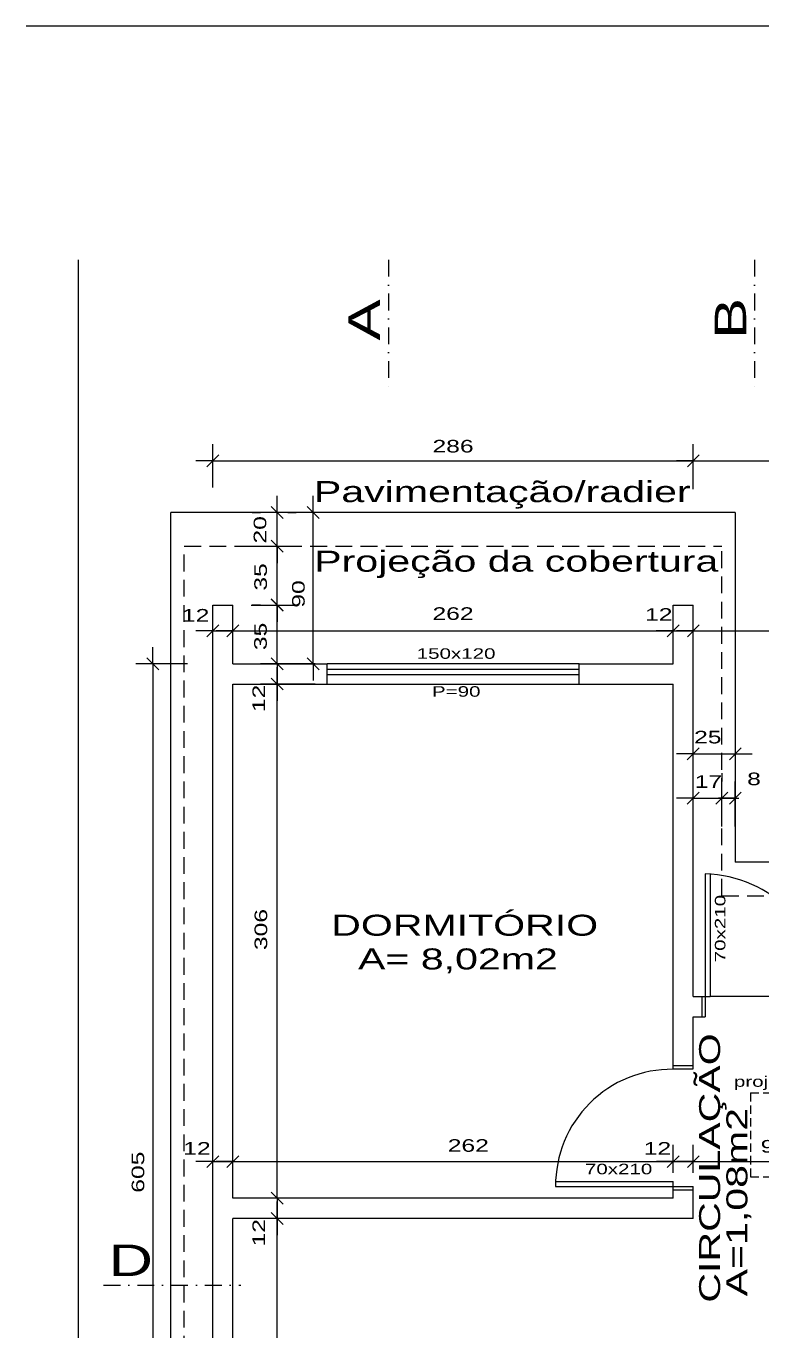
# Model space of a CAD drawing. Header units: millimetres. Extents: x 379 to 8329, y 269 to 4802.
# Drawn here: x 1494 to 1931, y 4026 to 4802 of the extents above; entities that cross this region are included whole.
import ezdxf

# ---------------------------------------------------------------- set-up
doc = ezdxf.new("R2010")
doc.units = ezdxf.units.MM
doc.header["$LTSCALE"] = 20
doc.header["$MEASUREMENT"] = 0
for name, pattern in [('DASHDOT', [1, 0.5, -0.25, 0, -0.25]), ('DASHED', [0.75, 0.5, -0.25]), ('DASHED2', [0.375, 0.25, -0.125])]:
    doc.linetypes.add(name, pattern=pattern)
doc.layers.add('1', color=7, linetype='Continuous')
doc.layers.add('Cotas', color=7, linetype='Continuous')
doc.styles.add('REGUA100', font='arial.ttf', dxfattribs={"width": 1.4})
doc.dimstyles.new('ISO-25', dxfattribs={"dimscale": 5, "dimtxt": 1.5, "dimasz": 0.01, "dimexe": 2, "dimexo": 3, "dimgap": 0.98, "dimtad": 1, "dimrnd": 0.5, "dimtxsty": 'REGUA100', "dimblk1": 'COTATR', "dimblk2": 'COTATR', "dimsah": 1, "dimcen": 4, "dimdle": 4, "dimclrd": 1, "dimclre": 1, "dimclrt": 2, "dimaunit": 1, "dimadec": 0, "dimazin": 0, "dimtfac": 1, "dimtofl": 0, "dimtmove": 2, "dimatfit": 3, "dimldrblk": 'COTATR', "dimfxl": 1, "dimarcsym": 0})

# ---------------------------------------------------------------- blocks, each defined once
blk = doc.blocks.new('COTATR')
at = {"color": 6}
blk.add_line((-71, -71), (71, 71), dxfattribs=at)
at = {"color": 0, "linetype": 'ByBlock'}
blk.add_line((0, 0), (200, 0), dxfattribs=at)
blk = doc.blocks.new('*D31')
at = {"layer": 'Cotas', "color": 1, "lineweight": -2, "transparency": 16777216}
for p, q in [((1662.11, 4092.94), (1633.05, 4092.94)), ((1643.05, 3829.99), (1643.05, 4092.89)), ((1662.11, 3829.94), (1633.05, 3829.94))]:
    blk.add_line(p, q, dxfattribs=at)
at = {"layer": 'DEFPOINTS', "color": 0, "transparency": 16777216}
for p in [(1643.05, 4092.94), (1677.11, 4092.94), (1677.11, 3829.94)]:
    blk.add_point(p, dxfattribs=at)
at = {"layer": 'Cotas', "color": 1, "lineweight": -2, "transparency": 16777216, "xscale": 0.05, "yscale": 0.05, "zscale": 0.05}
for p, rotation in [((1643.05, 4092.94), 90), ((1643.05, 3829.94), 270)]:
    blk.add_blockref('COTATR', p, dxfattribs=dict(at, rotation=rotation))
at = {"layer": 'Cotas', "color": 2, "transparency": 16777216, "insert": (1633.34, 3954.94), "char_height": 7.5, "attachment_point": 5, "rotation": 90, "style": 'REGUA100'}
blk.add_mtext('263', dxfattribs=at)
blk = doc.blocks.new('*D30')
at = {"layer": 'Cotas', "color": 1, "lineweight": -2, "transparency": 16777216}
for p, q in [((1665.61, 4422.94), (1633.05, 4422.94)), ((1643.05, 4422.89), (1643.05, 4410.99)), ((1665.61, 4410.94), (1633.05, 4410.94))]:
    blk.add_line(p, q, dxfattribs=at)
at = {"layer": 'DEFPOINTS', "color": 0, "transparency": 16777216}
for p in [(1680.61, 4422.94), (1643.05, 4410.94), (1680.61, 4410.94)]:
    blk.add_point(p, dxfattribs=at)
at = {"layer": 'Cotas', "color": 1, "lineweight": -2, "transparency": 16777216, "xscale": 0.05, "yscale": 0.05, "zscale": 0.05}
for p, rotation in [((1643.05, 4422.94), 90), ((1643.05, 4410.94), 270)]:
    blk.add_blockref('COTATR', p, dxfattribs=dict(at, rotation=rotation))
at = {"layer": 'Cotas', "color": 2, "transparency": 16777216, "insert": (1632.04, 4402.39), "char_height": 7.5, "attachment_point": 5, "rotation": 90, "style": 'REGUA100'}
blk.add_mtext('12', dxfattribs=at)
blk = doc.blocks.new('*D29')
at = {"layer": 'Cotas', "color": 1, "lineweight": -2, "transparency": 16777216}
for p, q in [((1878.61, 4425.83), (1878.61, 4452.67)), ((1890.66, 4425.83), (1890.66, 4452.67)), ((1878.66, 4442.67), (1890.61, 4442.67))]:
    blk.add_line(p, q, dxfattribs=at)
at = {"layer": 'DEFPOINTS', "color": 0, "transparency": 16777216}
for p in [(1890.66, 4442.67), (1878.61, 4410.83), (1890.66, 4410.83)]:
    blk.add_point(p, dxfattribs=at)
at = {"layer": 'Cotas', "color": 1, "lineweight": -2, "transparency": 16777216, "xscale": 0.05, "yscale": 0.05, "zscale": 0.05, "rotation": 180}
blk.add_blockref('COTATR', (1878.61, 4442.67), dxfattribs=at)
at = {"layer": 'Cotas', "color": 1, "lineweight": -2, "transparency": 16777216, "xscale": 0.05, "yscale": 0.05, "zscale": 0.05}
blk.add_blockref('COTATR', (1890.66, 4442.67), dxfattribs=at)
at = {"layer": 'Cotas', "color": 2, "transparency": 16777216, "insert": (1870.09, 4452.32), "char_height": 7.5, "attachment_point": 5, "style": 'REGUA100'}
blk.add_mtext('12', dxfattribs=at)
blk = doc.blocks.new('*D28')
at = {"layer": 'Cotas', "color": 1, "lineweight": -2, "transparency": 16777216}
for p, q in [((1616.66, 4425.83), (1616.66, 4452.67)), ((1878.66, 4425.83), (1878.66, 4452.67)), ((1616.71, 4442.67), (1878.61, 4442.67))]:
    blk.add_line(p, q, dxfattribs=at)
at = {"layer": 'DEFPOINTS', "color": 0, "transparency": 16777216}
for p in [(1878.66, 4442.67), (1616.66, 4410.83), (1878.66, 4410.83)]:
    blk.add_point(p, dxfattribs=at)
at = {"layer": 'Cotas', "color": 1, "lineweight": -2, "transparency": 16777216, "xscale": 0.05, "yscale": 0.05, "zscale": 0.05, "rotation": 180}
blk.add_blockref('COTATR', (1616.66, 4442.67), dxfattribs=at)
at = {"layer": 'Cotas', "color": 1, "lineweight": -2, "transparency": 16777216, "xscale": 0.05, "yscale": 0.05, "zscale": 0.05}
blk.add_blockref('COTATR', (1878.66, 4442.67), dxfattribs=at)
at = {"layer": 'Cotas', "color": 2, "transparency": 16777216, "insert": (1747.66, 4452.8), "char_height": 7.5, "attachment_point": 5, "style": 'REGUA100'}
blk.add_mtext('262', dxfattribs=at)
blk = doc.blocks.new('*D27')
at = {"layer": 'Cotas', "color": 1, "lineweight": -2, "transparency": 16777216}
for p, q in [((1604.66, 4425.83), (1604.66, 4452.67)), ((1616.66, 4425.83), (1616.66, 4452.67)), ((1604.71, 4442.67), (1616.61, 4442.67))]:
    blk.add_line(p, q, dxfattribs=at)
at = {"layer": 'DEFPOINTS', "color": 0, "transparency": 16777216}
for p in [(1616.66, 4442.67), (1604.66, 4410.83), (1616.66, 4410.83)]:
    blk.add_point(p, dxfattribs=at)
at = {"layer": 'Cotas', "color": 1, "lineweight": -2, "transparency": 16777216, "xscale": 0.05, "yscale": 0.05, "zscale": 0.05, "rotation": 180}
blk.add_blockref('COTATR', (1604.66, 4442.67), dxfattribs=at)
at = {"layer": 'Cotas', "color": 1, "lineweight": -2, "transparency": 16777216, "xscale": 0.05, "yscale": 0.05, "zscale": 0.05}
blk.add_blockref('COTATR', (1616.66, 4442.67), dxfattribs=at)
at = {"layer": 'Cotas', "color": 2, "transparency": 16777216, "insert": (1594.47, 4451.84), "char_height": 7.5, "attachment_point": 5, "style": 'REGUA100'}
blk.add_mtext('12', dxfattribs=at)
blk = doc.blocks.new('*D23')
at = {"layer": '1', "color": 1, "lineweight": -2, "transparency": 16777216}
for p, q in [((1628.05, 4512.94), (1633.05, 4512.94)), ((1643.05, 4492.99), (1643.05, 4512.89)), ((1628.05, 4492.94), (1633.05, 4492.94))]:
    blk.add_line(p, q, dxfattribs=at)
at = {"layer": 'DEFPOINTS', "color": 0, "transparency": 16777216}
for p in [(1643.05, 4512.94), (1643.05, 4512.94), (1643.05, 4492.94)]:
    blk.add_point(p, dxfattribs=at)
at = {"layer": '1', "color": 1, "lineweight": -2, "transparency": 16777216, "xscale": 0.05, "yscale": 0.05, "zscale": 0.05}
for p, rotation in [((1643.05, 4512.94), 90), ((1643.05, 4492.94), 270)]:
    blk.add_blockref('COTATR', p, dxfattribs=dict(at, rotation=rotation))
at = {"layer": '1', "color": 2, "transparency": 16777216, "insert": (1632.79, 4502.69), "char_height": 7.5, "attachment_point": 5, "rotation": 90, "style": 'REGUA100'}
blk.add_mtext('20', dxfattribs=at)
blk = doc.blocks.new('*D22')
at = {"layer": '1', "color": 1, "lineweight": -2, "transparency": 16777216}
for p, q in [((1628.05, 4457.99), (1633.05, 4457.99)), ((1643.05, 4422.99), (1643.05, 4457.94)), ((1628.05, 4422.94), (1633.05, 4422.94))]:
    blk.add_line(p, q, dxfattribs=at)
at = {"layer": 'DEFPOINTS', "color": 0, "transparency": 16777216}
for p in [(1643.05, 4457.99), (1643.05, 4457.99), (1643.05, 4422.94)]:
    blk.add_point(p, dxfattribs=at)
at = {"layer": '1', "color": 1, "lineweight": -2, "transparency": 16777216, "xscale": 0.05, "yscale": 0.05, "zscale": 0.05}
for p, rotation in [((1643.05, 4457.99), 90), ((1643.05, 4422.94), 270)]:
    blk.add_blockref('COTATR', p, dxfattribs=dict(at, rotation=rotation))
at = {"layer": '1', "color": 2, "transparency": 16777216, "insert": (1633.09, 4439.26), "char_height": 7.5, "attachment_point": 5, "rotation": 90, "style": 'REGUA100'}
blk.add_mtext('35', dxfattribs=at)
blk = doc.blocks.new('*D21')
at = {"layer": '1', "color": 1, "lineweight": -2, "transparency": 16777216}
for p, q in [((1649.38, 4512.94), (1654.38, 4512.94)), ((1664.38, 4422.99), (1664.38, 4512.89)), ((1649.38, 4422.94), (1654.38, 4422.94))]:
    blk.add_line(p, q, dxfattribs=at)
at = {"layer": 'DEFPOINTS', "color": 0, "transparency": 16777216}
for p in [(1664.38, 4512.94), (1664.38, 4512.94), (1664.38, 4422.94)]:
    blk.add_point(p, dxfattribs=at)
at = {"layer": '1', "color": 1, "lineweight": -2, "transparency": 16777216, "xscale": 0.05, "yscale": 0.05, "zscale": 0.05}
for p, rotation in [((1664.38, 4512.94), 90), ((1664.38, 4422.94), 270)]:
    blk.add_blockref('COTATR', p, dxfattribs=dict(at, rotation=rotation))
at = {"layer": '1', "color": 2, "transparency": 16777216, "insert": (1655.65, 4464.51), "char_height": 7.5, "attachment_point": 5, "rotation": 90, "style": 'REGUA100'}
blk.add_mtext('90', dxfattribs=at)
blk = doc.blocks.new('*D16')
at = {"layer": '1', "color": 1, "lineweight": -2, "transparency": 16777216}
for p, q in [((1627.59, 4492.94), (1653.05, 4492.94)), ((1643.05, 4457.99), (1643.05, 4492.89)), ((1627.59, 4457.94), (1653.05, 4457.94))]:
    blk.add_line(p, q, dxfattribs=at)
at = {"layer": 'DEFPOINTS', "color": 0, "transparency": 16777216}
for p in [(1612.59, 4492.94), (1643.05, 4492.94), (1612.59, 4457.94)]:
    blk.add_point(p, dxfattribs=at)
at = {"layer": '1', "color": 1, "lineweight": -2, "transparency": 16777216, "xscale": 0.05, "yscale": 0.05, "zscale": 0.05}
for p, rotation in [((1643.05, 4492.94), 90), ((1643.05, 4457.94), 270)]:
    blk.add_blockref('COTATR', p, dxfattribs=dict(at, rotation=rotation))
at = {"layer": '1', "color": 2, "transparency": 16777216, "insert": (1633.17, 4474.66), "char_height": 7.5, "attachment_point": 5, "rotation": 90, "style": 'REGUA100'}
blk.add_mtext('35', dxfattribs=at)
blk = doc.blocks.new('*D46')
at = {"layer": 'Cotas', "color": 1, "lineweight": -2, "transparency": 16777216}
for p, q in [((1890.66, 4120.1), (1890.66, 4136.71)), ((1980.66, 4120.1), (1980.66, 4136.71)), ((1890.71, 4126.71), (1980.61, 4126.71))]:
    blk.add_line(p, q, dxfattribs=at)
at = {"layer": 'DEFPOINTS', "color": 0, "transparency": 16777216}
for p in [(1980.66, 4126.71), (1890.66, 4105.1), (1980.66, 4105.1)]:
    blk.add_point(p, dxfattribs=at)
at = {"layer": 'Cotas', "color": 1, "lineweight": -2, "transparency": 16777216, "xscale": 0.05, "yscale": 0.05, "zscale": 0.05, "rotation": 180}
blk.add_blockref('COTATR', (1890.66, 4126.71), dxfattribs=at)
at = {"layer": 'Cotas', "color": 1, "lineweight": -2, "transparency": 16777216, "xscale": 0.05, "yscale": 0.05, "zscale": 0.05}
blk.add_blockref('COTATR', (1980.66, 4126.71), dxfattribs=at)
at = {"layer": 'Cotas', "color": 2, "transparency": 16777216, "insert": (1938.92, 4135.78), "char_height": 7.5, "attachment_point": 5, "style": 'REGUA100'}
blk.add_mtext('90', dxfattribs=at)
blk = doc.blocks.new('*D47')
at = {"layer": 'Cotas', "color": 1, "lineweight": -2, "transparency": 16777216}
for p, q in [((1878.66, 4120.1), (1878.66, 4136.71)), ((1890.66, 4120.1), (1890.66, 4136.71)), ((1878.71, 4126.71), (1890.61, 4126.71))]:
    blk.add_line(p, q, dxfattribs=at)
at = {"layer": 'DEFPOINTS', "color": 0, "transparency": 16777216}
for p in [(1890.66, 4126.71), (1878.66, 4105.1), (1890.66, 4105.1)]:
    blk.add_point(p, dxfattribs=at)
at = {"layer": 'Cotas', "color": 1, "lineweight": -2, "transparency": 16777216, "xscale": 0.05, "yscale": 0.05, "zscale": 0.05, "rotation": 180}
blk.add_blockref('COTATR', (1878.66, 4126.71), dxfattribs=at)
at = {"layer": 'Cotas', "color": 1, "lineweight": -2, "transparency": 16777216, "xscale": 0.05, "yscale": 0.05, "zscale": 0.05}
blk.add_blockref('COTATR', (1890.66, 4126.71), dxfattribs=at)
at = {"layer": 'Cotas', "color": 2, "transparency": 16777216, "insert": (1869.3, 4134.6), "char_height": 7.5, "attachment_point": 5, "style": 'REGUA100'}
blk.add_mtext('12', dxfattribs=at)
blk = doc.blocks.new('*D48')
at = {"layer": 'Cotas', "color": 1, "lineweight": -2, "transparency": 16777216}
for p, q in [((1604.61, 4120.1), (1604.61, 4136.71)), ((1616.61, 4120.1), (1616.61, 4136.71)), ((1604.66, 4126.71), (1616.56, 4126.71))]:
    blk.add_line(p, q, dxfattribs=at)
at = {"layer": 'DEFPOINTS', "color": 0, "transparency": 16777216}
for p in [(1616.61, 4126.71), (1604.61, 4105.1), (1616.61, 4105.1)]:
    blk.add_point(p, dxfattribs=at)
at = {"layer": 'Cotas', "color": 1, "lineweight": -2, "transparency": 16777216, "xscale": 0.05, "yscale": 0.05, "zscale": 0.05, "rotation": 180}
blk.add_blockref('COTATR', (1604.61, 4126.71), dxfattribs=at)
at = {"layer": 'Cotas', "color": 1, "lineweight": -2, "transparency": 16777216, "xscale": 0.05, "yscale": 0.05, "zscale": 0.05}
blk.add_blockref('COTATR', (1616.61, 4126.71), dxfattribs=at)
at = {"layer": 'Cotas', "color": 2, "transparency": 16777216, "insert": (1595.25, 4134.6), "char_height": 7.5, "attachment_point": 5, "style": 'REGUA100'}
blk.add_mtext('12', dxfattribs=at)
blk = doc.blocks.new('*D49')
at = {"layer": 'Cotas', "color": 1, "lineweight": -2, "transparency": 16777216}
for p, q in [((1616.66, 4120.1), (1616.66, 4136.71)), ((1878.66, 4120.1), (1878.66, 4136.71)), ((1616.71, 4126.71), (1878.61, 4126.71))]:
    blk.add_line(p, q, dxfattribs=at)
at = {"layer": 'DEFPOINTS', "color": 0, "transparency": 16777216}
for p in [(1878.66, 4126.71), (1616.66, 4105.1), (1878.66, 4105.1)]:
    blk.add_point(p, dxfattribs=at)
at = {"layer": 'Cotas', "color": 1, "lineweight": -2, "transparency": 16777216, "xscale": 0.05, "yscale": 0.05, "zscale": 0.05, "rotation": 180}
blk.add_blockref('COTATR', (1616.66, 4126.71), dxfattribs=at)
at = {"layer": 'Cotas', "color": 1, "lineweight": -2, "transparency": 16777216, "xscale": 0.05, "yscale": 0.05, "zscale": 0.05}
blk.add_blockref('COTATR', (1878.66, 4126.71), dxfattribs=at)
at = {"layer": 'Cotas', "color": 2, "transparency": 16777216, "insert": (1756.73, 4136.26), "char_height": 7.5, "attachment_point": 5, "style": 'REGUA100'}
blk.add_mtext('262', dxfattribs=at)
blk = doc.blocks.new('*D51')
at = {"layer": 'Cotas', "color": 1, "lineweight": -2, "transparency": 16777216}
for p, q in [((1589.68, 4422.94), (1558.9, 4422.94)), ((1568.9, 4422.89), (1568.9, 3817.99)), ((1589.68, 3817.94), (1558.9, 3817.94))]:
    blk.add_line(p, q, dxfattribs=at)
at = {"layer": 'DEFPOINTS', "color": 0, "transparency": 16777216}
for p in [(1604.68, 4422.94), (1568.9, 3817.94), (1604.68, 3817.94)]:
    blk.add_point(p, dxfattribs=at)
at = {"layer": 'Cotas', "color": 1, "lineweight": -2, "transparency": 16777216, "xscale": 0.05, "yscale": 0.05, "zscale": 0.05}
for p, rotation in [((1568.9, 4422.94), 90), ((1568.9, 3817.94), 270)]:
    blk.add_blockref('COTATR', p, dxfattribs=dict(at, rotation=rotation))
at = {"layer": 'Cotas', "color": 2, "transparency": 16777216, "insert": (1560.17, 4120.44), "char_height": 7.5, "attachment_point": 5, "rotation": 90, "style": 'REGUA100'}
blk.add_mtext('605', dxfattribs=at)
blk = doc.blocks.new('*D52')
at = {"layer": 'Cotas', "color": 1, "lineweight": -2, "transparency": 16777216}
for p, q in [((1662.11, 4104.94), (1633.05, 4104.94)), ((1643.05, 4104.89), (1643.05, 4092.99)), ((1662.11, 4092.94), (1633.05, 4092.94))]:
    blk.add_line(p, q, dxfattribs=at)
at = {"layer": 'DEFPOINTS', "color": 0, "transparency": 16777216}
for p in [(1677.11, 4104.94), (1643.05, 4092.94), (1677.11, 4092.94)]:
    blk.add_point(p, dxfattribs=at)
at = {"layer": 'Cotas', "color": 1, "lineweight": -2, "transparency": 16777216, "xscale": 0.05, "yscale": 0.05, "zscale": 0.05}
for p, rotation in [((1643.05, 4104.94), 90), ((1643.05, 4092.94), 270)]:
    blk.add_blockref('COTATR', p, dxfattribs=dict(at, rotation=rotation))
at = {"layer": 'Cotas', "color": 2, "transparency": 16777216, "insert": (1632.04, 4084.39), "char_height": 7.5, "attachment_point": 5, "rotation": 90, "style": 'REGUA100'}
blk.add_mtext('12', dxfattribs=at)
blk = doc.blocks.new('*D64')
at = {"layer": 'Cotas', "color": 1, "lineweight": -2, "transparency": 16777216}
for p, q in [((1604.66, 4527.86), (1604.66, 4553.69)), ((1890.66, 4527.86), (1890.66, 4553.69)), ((1604.71, 4543.69), (1890.61, 4543.69))]:
    blk.add_line(p, q, dxfattribs=at)
at = {"layer": 'DEFPOINTS', "color": 0, "transparency": 16777216}
for p in [(1890.66, 4543.69), (1604.66, 4512.86), (1890.66, 4512.86)]:
    blk.add_point(p, dxfattribs=at)
at = {"layer": 'Cotas', "color": 1, "lineweight": -2, "transparency": 16777216, "xscale": 0.05, "yscale": 0.05, "zscale": 0.05, "rotation": 180}
blk.add_blockref('COTATR', (1604.66, 4543.69), dxfattribs=at)
at = {"layer": 'Cotas', "color": 1, "lineweight": -2, "transparency": 16777216, "xscale": 0.05, "yscale": 0.05, "zscale": 0.05}
blk.add_blockref('COTATR', (1890.66, 4543.69), dxfattribs=at)
at = {"layer": 'Cotas', "color": 2, "transparency": 16777216, "insert": (1747.66, 4552.42), "char_height": 7.5, "attachment_point": 5, "style": 'REGUA100'}
blk.add_mtext('286', dxfattribs=at)
blk = doc.blocks.new('*D89')
at = {"layer": '1', "color": 1, "lineweight": -2, "transparency": 16777216}
for p, q in [((1907.66, 4357.94), (1907.66, 4352.94)), ((1890.66, 4342.94), (1907.61, 4342.94)), ((1890.61, 4327.94), (1890.61, 4332.94))]:
    blk.add_line(p, q, dxfattribs=at)
at = {"layer": 'DEFPOINTS', "color": 0, "transparency": 16777216}
for p in [(1890.61, 4342.94), (1907.66, 4342.94), (1907.66, 4342.94)]:
    blk.add_point(p, dxfattribs=at)
at = {"layer": '1', "color": 1, "lineweight": -2, "transparency": 16777216, "xscale": 0.05, "yscale": 0.05, "zscale": 0.05, "rotation": 180}
blk.add_blockref('COTATR', (1890.61, 4342.94), dxfattribs=at)
at = {"layer": '1', "color": 1, "lineweight": -2, "transparency": 16777216, "xscale": 0.05, "yscale": 0.05, "zscale": 0.05}
blk.add_blockref('COTATR', (1907.66, 4342.94), dxfattribs=at)
at = {"layer": '1', "color": 2, "transparency": 16777216, "insert": (1899.64, 4352.91), "char_height": 7.5, "attachment_point": 5, "style": 'REGUA100'}
blk.add_mtext('17', dxfattribs=at)
blk = doc.blocks.new('*D90')
at = {"layer": '1', "color": 1, "lineweight": -2, "transparency": 16777216}
for p, q in [((1915.66, 4384.32), (1915.66, 4379.32)), ((1890.66, 4369.32), (1915.61, 4369.32)), ((1890.61, 4354.32), (1890.61, 4359.32))]:
    blk.add_line(p, q, dxfattribs=at)
at = {"layer": 'DEFPOINTS', "color": 0, "transparency": 16777216}
for p in [(1890.61, 4369.32), (1915.66, 4369.32), (1915.66, 4369.32)]:
    blk.add_point(p, dxfattribs=at)
at = {"layer": '1', "color": 1, "lineweight": -2, "transparency": 16777216, "xscale": 0.05, "yscale": 0.05, "zscale": 0.05, "rotation": 180}
blk.add_blockref('COTATR', (1890.61, 4369.32), dxfattribs=at)
at = {"layer": '1', "color": 1, "lineweight": -2, "transparency": 16777216, "xscale": 0.05, "yscale": 0.05, "zscale": 0.05}
blk.add_blockref('COTATR', (1915.66, 4369.32), dxfattribs=at)
at = {"layer": '1', "color": 2, "transparency": 16777216, "insert": (1899.28, 4379.29), "char_height": 7.5, "attachment_point": 5, "style": 'REGUA100'}
blk.add_mtext('25', dxfattribs=at)
blk = doc.blocks.new('*D92')
at = {"layer": 'Cotas', "color": 1, "lineweight": -2, "transparency": 16777216}
for p, q in [((1907.56, 4326.16), (1907.56, 4352.94)), ((1915.66, 4326.16), (1915.66, 4352.94)), ((1907.51, 4342.94), (1907.46, 4342.94)), ((1915.71, 4342.94), (1915.76, 4342.94))]:
    blk.add_line(p, q, dxfattribs=at)
at = {"layer": 'DEFPOINTS', "color": 0, "transparency": 16777216}
for p in [(1915.66, 4342.94), (1907.56, 4311.16), (1915.66, 4311.16)]:
    blk.add_point(p, dxfattribs=at)
at = {"layer": 'Cotas', "color": 1, "lineweight": -2, "transparency": 16777216, "xscale": 0.05, "yscale": 0.05, "zscale": 0.05}
blk.add_blockref('COTATR', (1907.56, 4342.94), dxfattribs=at)
at = {"layer": 'Cotas', "color": 1, "lineweight": -2, "transparency": 16777216, "xscale": 0.05, "yscale": 0.05, "zscale": 0.05, "rotation": 180}
blk.add_blockref('COTATR', (1915.66, 4342.94), dxfattribs=at)
at = {"layer": 'Cotas', "color": 2, "transparency": 16777216, "insert": (1926.78, 4354.43), "char_height": 7.5, "attachment_point": 5, "style": 'REGUA100'}
blk.add_mtext('8', dxfattribs=at)
blk = doc.blocks.new('*D93')
at = {"layer": 'Cotas', "color": 1, "lineweight": -2, "transparency": 16777216}
for p, q in [((1890.66, 4425.83), (1890.66, 4452.67)), ((2190.61, 4425.83), (2190.61, 4452.67)), ((1890.71, 4442.67), (2190.56, 4442.67))]:
    blk.add_line(p, q, dxfattribs=at)
at = {"layer": 'DEFPOINTS', "color": 0, "transparency": 16777216}
for p in [(2190.61, 4442.67), (1890.66, 4410.83), (2190.61, 4410.83)]:
    blk.add_point(p, dxfattribs=at)
at = {"layer": 'Cotas', "color": 1, "lineweight": -2, "transparency": 16777216, "xscale": 0.05, "yscale": 0.05, "zscale": 0.05, "rotation": 180}
blk.add_blockref('COTATR', (1890.66, 4442.67), dxfattribs=at)
at = {"layer": 'Cotas', "color": 1, "lineweight": -2, "transparency": 16777216, "xscale": 0.05, "yscale": 0.05, "zscale": 0.05}
blk.add_blockref('COTATR', (2190.61, 4442.67), dxfattribs=at)
at = {"layer": 'Cotas', "color": 2, "transparency": 16777216, "insert": (2040.64, 4451.4), "char_height": 7.5, "attachment_point": 5, "style": 'REGUA100'}
blk.add_mtext('300', dxfattribs=at)
blk = doc.blocks.new('*D94')
at = {"layer": 'Cotas', "color": 1, "lineweight": -2, "transparency": 16777216}
for p, q in [((1890.66, 4526.86), (1890.66, 4553.69)), ((2202.66, 4526.86), (2202.66, 4553.69)), ((1890.71, 4543.69), (2202.61, 4543.69))]:
    blk.add_line(p, q, dxfattribs=at)
at = {"layer": 'DEFPOINTS', "color": 0, "transparency": 16777216}
for p in [(2202.66, 4543.69), (1890.66, 4511.86), (2202.66, 4511.86)]:
    blk.add_point(p, dxfattribs=at)
at = {"layer": 'Cotas', "color": 1, "lineweight": -2, "transparency": 16777216, "xscale": 0.05, "yscale": 0.05, "zscale": 0.05, "rotation": 180}
blk.add_blockref('COTATR', (1890.66, 4543.69), dxfattribs=at)
at = {"layer": 'Cotas', "color": 1, "lineweight": -2, "transparency": 16777216, "xscale": 0.05, "yscale": 0.05, "zscale": 0.05}
blk.add_blockref('COTATR', (2202.66, 4543.69), dxfattribs=at)
at = {"layer": 'Cotas', "color": 2, "transparency": 16777216, "insert": (2046.66, 4552.43), "char_height": 7.5, "attachment_point": 5, "style": 'REGUA100'}
blk.add_mtext('312', dxfattribs=at)
blk = doc.blocks.new('*D97')
at = {"layer": 'Cotas', "color": 1, "lineweight": -2, "transparency": 16777216}
for p, q in [((1662.11, 4410.94), (1633.05, 4410.94)), ((1643.05, 4104.99), (1643.05, 4410.89)), ((1662.11, 4104.94), (1633.05, 4104.94))]:
    blk.add_line(p, q, dxfattribs=at)
at = {"layer": 'DEFPOINTS', "color": 0, "transparency": 16777216}
for p in [(1643.05, 4410.94), (1677.11, 4410.94), (1677.11, 4104.94)]:
    blk.add_point(p, dxfattribs=at)
at = {"layer": 'Cotas', "color": 1, "lineweight": -2, "transparency": 16777216, "xscale": 0.05, "yscale": 0.05, "zscale": 0.05}
for p, rotation in [((1643.05, 4410.94), 90), ((1643.05, 4104.94), 270)]:
    blk.add_blockref('COTATR', p, dxfattribs=dict(at, rotation=rotation))
at = {"layer": 'Cotas', "color": 2, "transparency": 16777216, "insert": (1633.34, 4264.83), "char_height": 7.5, "attachment_point": 5, "rotation": 90, "style": 'REGUA100'}
blk.add_mtext('306', dxfattribs=at)

msp = doc.modelspace()

# ---------------------------------------------------------------- linework, layer by layer
at = {"layer": '1', "color": 1}
msp.add_line((2393.54, 4802.477), (1493.54, 4802.477), dxfattribs=at)
at = {"layer": '1'}
for p, q in [((1524.665, 3525.311), (1524.665, 4663.374)), ((1915.665, 4512.944), (1579.665, 4512.944)), ((1579.665, 3737.944), (1579.665, 4512.944)), ((1915.665, 4512.944), (1915.665, 4304.944)), ((1822.665, 4422.944), (1672.665, 4422.944)), ((1672.665, 4419.694), (1822.665, 4419.694)), ((1672.665, 4416.694), (1822.665, 4416.694)), ((1672.665, 4410.944), (1822.665, 4410.944)), ((2309.665, 4304.944), (1915.665, 4304.944)), ((1897.665, 4297.944), (1897.665, 4224.944)), ((1900.665, 4297.881), (1897.665, 4297.944)), ((1900.665, 4297.881), (1900.665, 4224.944)), ((1895.665, 4224.944), (1897.665, 4224.944)), ((1897.665, 4224.944), (1900.665, 4224.944)), ((1968.665, 4224.944), (1900.665, 4224.944)), ((1878.665, 4181.944), (1890.665, 4181.944)), ((1808.665, 4114.944), (1878.665, 4114.944)), ((1808.665, 4114.944), (1808.665, 4111.944)), ((1808.665, 4111.944), (1878.665, 4111.944)), ((1878.665, 4111.944), (1878.665, 4114.944)), ((1878.665, 4109.944), (1878.665, 4111.944)), ((1890.665, 4109.944), (1890.665, 4111.944))]:
    msp.add_line(p, q, dxfattribs=at)
at = {"layer": '1', "color": 6, "linetype": 'DASHDOT'}
for p, q in [((1709.213, 4663.374), (1709.213, 4585.874)), ((1927.058, 4663.374), (1927.058, 4585.874)), ((1539.681, 4053.21), (1621.409, 4053.21))]:
    msp.add_line(p, q, dxfattribs=at)
at = {"layer": '1', "color": 4, "linetype": 'DASHED'}
for p, q in [((1587.665, 4492.944), (1907.665, 4492.944)), ((1587.665, 3757.944), (1587.665, 4492.944)), ((1907.665, 4284.944), (1907.665, 4492.944)), ((1907.665, 4284.944), (2327.665, 4284.944))]:
    msp.add_line(p, q, dxfattribs=at)
at = {"layer": '1', "color": 4}
for p, q in [((1604.665, 3787.944), (1604.665, 4457.944)), ((1604.665, 4457.944), (1616.665, 4457.944)), ((1616.665, 4422.944), (1616.665, 4457.944)), ((1878.665, 4422.944), (1878.665, 4457.944)), ((1878.665, 4457.944), (1890.665, 4457.944)), ((1890.665, 4224.944), (1890.665, 4457.944)), ((1890.665, 4304.944), (1890.665, 4457.944)), ((1616.665, 4422.944), (1672.665, 4422.944)), ((1672.665, 4410.944), (1672.665, 4422.944)), ((1822.665, 4410.944), (1822.665, 4422.944)), ((1822.665, 4422.944), (1878.665, 4422.944)), ((1616.665, 4104.944), (1616.665, 4410.944)), ((1616.665, 4410.944), (1672.665, 4410.944)), ((1822.665, 4410.944), (1878.665, 4410.944)), ((1878.665, 4183.944), (1878.665, 4410.944)), ((1890.665, 4224.944), (1895.665, 4224.944)), ((1890.665, 4183.944), (1890.665, 4212.944)), ((1890.665, 4212.944), (1895.665, 4212.944)), ((1878.665, 4183.944), (1890.665, 4183.944)), ((1878.665, 4104.944), (1616.665, 4104.944)), ((1890.665, 4092.944), (1616.665, 4092.944)), ((1616.665, 3829.944), (1616.665, 4092.944))]:
    msp.add_line(p, q, dxfattribs=at)
at = {"layer": '1', "linetype": 'DASHED2'}
for p, q in [((1924.733, 4167.573), (1974.733, 4167.573)), ((1924.733, 4167.573), (1924.733, 4117.573)), ((1924.733, 4117.573), (1974.733, 4117.573))]:
    msp.add_line(p, q, dxfattribs=at)
at = {"layer": '1', "color": 1}
msp.add_arc((1877.821, 4112.521), 69.154, 89.300434, 180.478072, dxfattribs=at)
at = {"layer": 'Cotas'}
for p, q in [((1895.665, 4224.944), (1895.665, 4212.944)), ((1897.665, 4224.944), (1897.665, 4212.944)), ((1895.665, 4212.944), (1897.665, 4212.944)), ((1878.665, 4181.67), (1878.665, 4183.944)), ((1890.665, 4181.944), (1890.665, 4183.944)), ((1878.665, 4111.944), (1890.665, 4111.944))]:
    msp.add_line(p, q, dxfattribs=at)
at = {"layer": 'Cotas', "color": 4}
for p, q in [((1878.665, 4109.944), (1890.665, 4109.944)), ((1878.665, 4104.944), (1878.665, 4109.944)), ((1890.665, 4092.944), (1890.665, 4109.944))]:
    msp.add_line(p, q, dxfattribs=at)
at = {"layer": 'Cotas', "color": 1}
msp.add_arc((1895.934, 4225.234), 72.731, 359.771985, 88.636568, dxfattribs=at)

# ---------------------------------------------------------------- texts
at = {"layer": '1', "color": 0, "style": 'REGUA100', "width": 1.4}
for s, height, p in [('A', 18.75, (1704.112, 4615.396)), ('B', 18.75, (1922.152, 4616.287)), ('70x210', 6.25, (1909.753, 4245.346)), ('CIRCULAÇÃO', 12.5, (1906.614, 4042.789)), ('A=1,08m2', 12.5, (1922.842, 4046.532))]:
    msp.add_text(s, height=height, rotation=90, dxfattribs=at).set_placement(p)
for s, height, p in [('Pavimentação/radier', 12.5, (1664.871, 4519.181)), ('Projeção da cobertura', 12.5, (1665.045, 4477.797)), ('150x120', 6.25, (1726.032, 4425.937)), ('P=90', 6.25, (1735.113, 4403.385)), ('DORMITÓRIO', 12.5, (1675.141, 4261.158)), ('A= 8,02m2', 12.5, (1691.111, 4241.078)), ('proj. alçapão', 6.25, (1914.844, 4171.26)), ('70x210', 6.25, (1826.15, 4119.192)), ('D', 18.75, (1542.562, 4058.618))]:
    msp.add_text(s, height=height, dxfattribs=at).set_placement(p)

# ---------------------------------------------------------------- dimensions: what is measured, and where the dimension line sits
at = {"layer": '1', "color": 0}
for base, p1, p2, angle, picture, middle in [((1643.053, 4512.944), (1643.053, 4492.944), (1643.053, 4512.944), 90, '*D23', (1632.786, 4502.692)), ((1664.377, 4512.944), (1664.377, 4422.944), (1664.377, 4512.944), 90, '*D21', (1655.648, 4464.511)), ((1643.053, 4457.994), (1643.053, 4422.944), (1643.053, 4457.994), 90, '*D22', (1633.089, 4439.259)), ((1915.665, 4369.322), (1890.615, 4369.322), (1915.665, 4369.322), 360, '*D90', (1899.281, 4379.287)), ((1907.665, 4342.944), (1890.615, 4342.944), (1907.665, 4342.944), 360, '*D89', (1899.644, 4352.909))]:
    dim = msp.add_linear_dim(base=base, p1=p1, p2=p2, angle=angle, dimstyle='ISO-25', dxfattribs=at)
    dim.commit()
    dim.dimension.update_dxf_attribs({"geometry": picture, "text_midpoint": middle, "dimtype": 161})
at = {"layer": '1'}
dim = msp.add_linear_dim(base=(1643.053, 4492.944), p1=(1612.593, 4457.944), p2=(1612.593, 4492.944), angle=90, dimstyle='ISO-25', override={"dimblk": 'COTATR', "dimatfit": 2}, dxfattribs=at)
dim.commit()
dim.dimension.update_dxf_attribs({"geometry": '*D16', "text_midpoint": (1633.166, 4474.662), "dimtype": 161})
at = {"layer": 'Cotas'}
for p1, p2, distance, picture, middle in [((1604.665, 4512.856), (1890.665, 4512.856), 30.838, '*D64', (1747.665, 4552.424)), ((1890.665, 4511.856), (2202.665, 4511.856), 31.838, '*D94', (2046.665, 4552.426)), ((1890.665, 4410.834), (2190.615, 4410.834), 31.838, '*D93', (2040.64, 4451.404)), ((1604.683, 4422.944), (1604.683, 3817.944), -35.787, '*D51', (1560.167, 4120.444))]:
    dim = msp.add_aligned_dim(p1=p1, p2=p2, distance=distance, dimstyle='ISO-25', dxfattribs=at)
    dim.commit()
    dim.dimension.update_dxf_attribs({"geometry": picture, "text_midpoint": middle})
for base, p1, p2, angle, picture, middle in [((1878.665, 4442.673), (1616.665, 4410.834), (1878.665, 4410.834), 0, '*D28', (1747.665, 4452.801)), ((1890.665, 4442.673), (1878.615, 4410.834), (1890.665, 4410.834), 0, '*D29', (1870.09, 4452.323)), ((1616.665, 4442.673), (1604.665, 4410.834), (1616.665, 4410.834), 0, '*D27', (1594.467, 4451.844)), ((1643.053, 4410.944), (1680.608, 4422.944), (1680.608, 4410.944), 270, '*D30', (1632.044, 4402.388)), ((1643.053, 4410.944), (1677.108, 4104.944), (1677.108, 4410.944), 90, '*D97', (1633.339, 4264.832)), ((1915.665, 4342.944), (1907.565, 4311.156), (1915.665, 4311.156), 0, '*D92', (1926.781, 4354.427)), ((1616.615, 4126.71), (1604.615, 4105.104), (1616.615, 4105.104), 0, '*D48', (1595.253, 4134.601)), ((1878.665, 4126.71), (1616.665, 4105.104), (1878.665, 4105.104), 0, '*D49', (1756.731, 4136.264)), ((1890.665, 4126.71), (1878.665, 4105.104), (1890.665, 4105.104), 0, '*D47', (1869.303, 4134.601)), ((1980.665, 4126.71), (1890.665, 4105.104), (1980.665, 4105.104), 360, '*D46', (1938.924, 4135.781)), ((1643.053, 4092.944), (1677.108, 4104.944), (1677.108, 4092.944), 270, '*D52', (1632.044, 4084.388)), ((1643.053, 4092.944), (1677.108, 3829.944), (1677.108, 4092.944), 90, '*D31', (1633.339, 3954.944))]:
    dim = msp.add_linear_dim(base=base, p1=p1, p2=p2, angle=angle, dimstyle='ISO-25', dxfattribs=at)
    dim.commit()
    dim.dimension.update_dxf_attribs({"geometry": picture, "text_midpoint": middle, "dimtype": 161})

doc.saveas('drawing.dxf')
